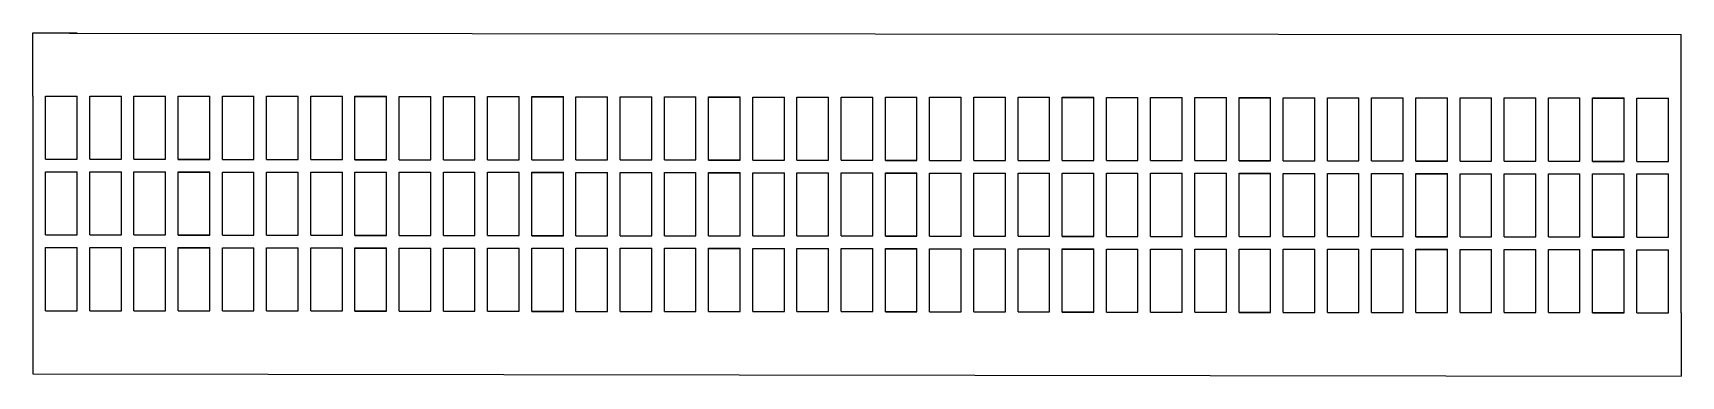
# Model space of a CAD drawing. Header units: millimetres. Extents: x 604 to 1126, y 146 to 254.
import ezdxf

# ---------------------------------------------------------------- set-up
doc = ezdxf.new("R2010")
doc.units = ezdxf.units.MM
doc.layers.get('0').update_dxf_attribs({"linetype": 'CONTINUOUS', "lineweight": 25})

msp = doc.modelspace()

# ---------------------------------------------------------------- linework, layer by layer
for p, q in [((603.7, 254.41), (617.7, 254.41)), ((603.7, 234.41), (603.7, 254.41)), ((615.21, 254.36), (1125.7, 253.92)), ((1125.7, 243.74), (1125.7, 253.92)), ((1125.7, 233.74), (1125.7, 243.74)), ((603.7, 234.41), (603.7, 166.41)), ((607.7, 234.41), (617.7, 234.41)), ((607.7, 214.41), (607.7, 234.41)), ((607.7, 234.41), (617.7, 234.41)), ((607.7, 214.41), (607.7, 234.41)), ((617.7, 214.41), (617.7, 234.41)), ((617.7, 214.41), (617.7, 234.41)), ((621.7, 214.41), (621.7, 234.41)), ((621.7, 234.41), (631.7, 234.41)), ((621.7, 214.41), (621.7, 234.41)), ((621.7, 234.41), (631.7, 234.41)), ((631.7, 214.41), (631.7, 234.41)), ((631.7, 214.41), (631.7, 234.41)), ((635.7, 234.41), (645.7, 234.41)), ((635.7, 214.41), (635.7, 234.41)), ((645.7, 214.41), (645.7, 234.41)), ((649.7, 214.41), (649.7, 234.41)), ((649.7, 234.41), (659.7, 234.41)), ((649.7, 214.34), (649.7, 234.34)), ((649.7, 234.34), (659.7, 234.34)), ((659.7, 214.41), (659.7, 234.41)), ((659.7, 214.34), (659.7, 234.34)), ((663.7, 234.34), (673.7, 234.34)), ((663.7, 214.34), (663.7, 234.34)), ((673.7, 214.34), (673.7, 234.34)), ((677.7, 214.34), (677.7, 234.34)), ((677.7, 234.34), (687.7, 234.34)), ((677.7, 214.34), (677.7, 234.34)), ((677.7, 234.34), (687.7, 234.34)), ((687.7, 214.34), (687.7, 234.34)), ((687.7, 214.34), (687.7, 234.34)), ((691.7, 234.34), (701.7, 234.34)), ((691.7, 214.34), (691.7, 234.34)), ((701.7, 214.34), (701.7, 234.34)), ((705.7, 214.34), (705.7, 234.34)), ((705.7, 234.34), (715.7, 234.34)), ((705.7, 214.26), (705.7, 234.26)), ((705.7, 234.26), (715.7, 234.26)), ((715.7, 214.34), (715.7, 234.34)), ((715.7, 214.26), (715.7, 234.26)), ((719.7, 234.26), (729.7, 234.26)), ((719.7, 214.26), (719.7, 234.26)), ((729.7, 214.26), (729.7, 234.26)), ((733.7, 214.26), (733.7, 234.26)), ((733.7, 234.26), (743.7, 234.26)), ((733.7, 214.26), (733.7, 234.26)), ((733.7, 234.26), (743.7, 234.26)), ((743.7, 214.26), (743.7, 234.26)), ((743.7, 214.26), (743.7, 234.26)), ((747.7, 234.26), (757.7, 234.26)), ((747.7, 214.26), (747.7, 234.26)), ((757.7, 214.26), (757.7, 234.26)), ((761.7, 214.26), (761.7, 234.26)), ((761.7, 234.26), (771.7, 234.26)), ((761.7, 214.19), (761.7, 234.19)), ((761.7, 234.19), (771.7, 234.19)), ((771.7, 214.26), (771.7, 234.26)), ((771.7, 214.19), (771.7, 234.19)), ((775.7, 234.19), (785.7, 234.19)), ((775.7, 214.19), (775.7, 234.19)), ((785.7, 214.19), (785.7, 234.19)), ((789.7, 214.19), (789.7, 234.19)), ((789.7, 234.19), (799.7, 234.19)), ((789.7, 214.19), (789.7, 234.19)), ((789.7, 234.19), (799.7, 234.19)), ((799.7, 214.19), (799.7, 234.19)), ((799.7, 214.19), (799.7, 234.19)), ((803.7, 234.19), (813.7, 234.19)), ((803.7, 214.19), (803.7, 234.19)), ((813.7, 214.19), (813.7, 234.19)), ((817.7, 214.19), (817.7, 234.19)), ((817.7, 234.19), (827.7, 234.19)), ((817.7, 214.12), (817.7, 234.12)), ((817.7, 234.12), (827.7, 234.12)), ((827.7, 214.19), (827.7, 234.19)), ((827.7, 214.12), (827.7, 234.12)), ((831.7, 234.12), (841.7, 234.12)), ((831.7, 214.12), (831.7, 234.12)), ((841.7, 214.12), (841.7, 234.12)), ((845.7, 214.12), (845.7, 234.12)), ((845.7, 234.12), (855.7, 234.12)), ((845.7, 214.12), (845.7, 234.12)), ((845.7, 234.12), (855.7, 234.12)), ((855.7, 214.12), (855.7, 234.12)), ((855.7, 214.12), (855.7, 234.12)), ((859.7, 234.12), (869.7, 234.12)), ((859.7, 214.12), (859.7, 234.12)), ((869.7, 214.12), (869.7, 234.12)), ((873.7, 214.12), (873.7, 234.12)), ((873.7, 234.12), (883.7, 234.12)), ((873.7, 214.04), (873.7, 234.04)), ((873.7, 234.04), (883.7, 234.04)), ((883.7, 214.12), (883.7, 234.12)), ((883.7, 214.04), (883.7, 234.04)), ((887.7, 234.04), (897.7, 234.04)), ((887.7, 214.04), (887.7, 234.04)), ((897.7, 214.04), (897.7, 234.04)), ((901.7, 214.04), (901.7, 234.04)), ((901.7, 234.04), (911.7, 234.04)), ((901.7, 214.04), (901.7, 234.04)), ((901.7, 234.04), (911.7, 234.04)), ((911.7, 214.04), (911.7, 234.04)), ((911.7, 214.04), (911.7, 234.04)), ((915.7, 234.04), (925.7, 234.04)), ((915.7, 214.04), (915.7, 234.04)), ((925.7, 214.04), (925.7, 234.04)), ((929.7, 214.04), (929.7, 234.04)), ((929.7, 234.04), (939.7, 234.04)), ((929.7, 213.97), (929.7, 233.97)), ((929.7, 233.97), (939.7, 233.97)), ((939.7, 214.04), (939.7, 234.04)), ((939.7, 213.97), (939.7, 233.97)), ((943.7, 233.97), (953.7, 233.97)), ((943.7, 213.97), (943.7, 233.97)), ((953.7, 213.97), (953.7, 233.97)), ((957.7, 213.97), (957.7, 233.97)), ((957.7, 233.97), (967.7, 233.97)), ((957.7, 213.97), (957.7, 233.97)), ((957.7, 233.97), (967.7, 233.97)), ((967.7, 213.97), (967.7, 233.97)), ((967.7, 213.97), (967.7, 233.97)), ((971.7, 233.97), (981.7, 233.97)), ((971.7, 213.97), (971.7, 233.97)), ((981.7, 213.97), (981.7, 233.97)), ((985.7, 213.97), (985.7, 233.97)), ((985.7, 233.97), (995.7, 233.97)), ((985.7, 213.89), (985.7, 233.89)), ((985.7, 233.89), (995.7, 233.89)), ((995.7, 213.97), (995.7, 233.97)), ((995.7, 213.89), (995.7, 233.89)), ((999.7, 233.89), (1009.7, 233.89)), ((999.7, 213.89), (999.7, 233.89)), ((1009.7, 213.89), (1009.7, 233.89)), ((1013.7, 213.89), (1013.7, 233.89)), ((1013.7, 233.89), (1023.7, 233.89)), ((1013.7, 213.89), (1013.7, 233.89)), ((1013.7, 233.89), (1023.7, 233.89)), ((1023.7, 213.89), (1023.7, 233.89)), ((1023.7, 213.89), (1023.7, 233.89)), ((1027.7, 233.89), (1037.7, 233.89)), ((1027.7, 213.89), (1027.7, 233.89)), ((1037.7, 213.89), (1037.7, 233.89)), ((1041.7, 213.89), (1041.7, 233.89)), ((1041.7, 233.89), (1051.7, 233.89)), ((1041.7, 213.82), (1041.7, 233.82)), ((1041.7, 233.82), (1051.7, 233.82)), ((1051.7, 213.89), (1051.7, 233.89)), ((1051.7, 213.82), (1051.7, 233.82)), ((1055.7, 233.82), (1065.7, 233.82)), ((1055.7, 213.82), (1055.7, 233.82)), ((1065.7, 213.82), (1065.7, 233.82)), ((1069.7, 213.82), (1069.7, 233.82)), ((1069.7, 233.82), (1079.7, 233.82)), ((1069.7, 213.82), (1069.7, 233.82)), ((1069.7, 233.82), (1079.7, 233.82)), ((1079.7, 213.82), (1079.7, 233.82)), ((1079.7, 213.82), (1079.7, 233.82)), ((1083.7, 233.82), (1093.7, 233.82)), ((1083.7, 213.82), (1083.7, 233.82)), ((1093.7, 213.82), (1093.7, 233.82)), ((1097.7, 213.82), (1097.7, 233.82)), ((1097.7, 233.82), (1107.7, 233.82)), ((1097.7, 213.74), (1097.7, 233.74)), ((1097.7, 233.74), (1107.7, 233.74)), ((1107.7, 213.82), (1107.7, 233.82)), ((1107.7, 213.74), (1107.7, 233.74)), ((1111.7, 233.74), (1121.7, 233.74)), ((1111.7, 213.74), (1111.7, 233.74)), ((1121.7, 213.74), (1121.7, 233.74)), ((1125.7, 213.74), (1125.7, 233.74)), ((607.7, 214.41), (617.7, 214.41)), ((607.7, 214.41), (617.7, 214.41)), ((621.7, 214.41), (631.7, 214.41)), ((621.7, 214.41), (631.7, 214.41)), ((635.7, 214.41), (645.7, 214.41)), ((649.7, 214.41), (659.7, 214.41)), ((649.7, 214.34), (659.7, 214.34)), ((663.7, 214.34), (673.7, 214.34)), ((677.7, 214.34), (687.7, 214.34)), ((677.7, 214.34), (687.7, 214.34)), ((691.7, 214.34), (701.7, 214.34)), ((705.7, 214.34), (715.7, 214.34)), ((705.7, 214.26), (715.7, 214.26)), ((719.7, 214.26), (729.7, 214.26)), ((733.7, 214.26), (743.7, 214.26)), ((733.7, 214.26), (743.7, 214.26)), ((747.7, 214.26), (757.7, 214.26)), ((761.7, 214.26), (771.7, 214.26)), ((761.7, 214.19), (771.7, 214.19)), ((775.7, 214.19), (785.7, 214.19)), ((789.7, 214.19), (799.7, 214.19)), ((789.7, 214.19), (799.7, 214.19)), ((803.7, 214.19), (813.7, 214.19)), ((817.7, 214.19), (827.7, 214.19)), ((817.7, 214.12), (827.7, 214.12)), ((831.7, 214.12), (841.7, 214.12)), ((845.7, 214.12), (855.7, 214.12)), ((845.7, 214.12), (855.7, 214.12)), ((859.7, 214.12), (869.7, 214.12)), ((873.7, 214.12), (883.7, 214.12)), ((873.7, 214.04), (883.7, 214.04)), ((887.7, 214.04), (897.7, 214.04)), ((901.7, 214.04), (911.7, 214.04)), ((901.7, 214.04), (911.7, 214.04)), ((915.7, 214.04), (925.7, 214.04)), ((929.7, 214.04), (939.7, 214.04)), ((607.7, 190.41), (607.7, 210.41)), ((607.7, 210.41), (617.7, 210.41)), ((607.7, 190.41), (607.7, 210.41)), ((607.7, 210.41), (617.7, 210.41)), ((617.7, 190.41), (617.7, 210.41)), ((617.7, 190.41), (617.7, 210.41)), ((621.7, 190.41), (621.7, 210.41)), ((621.7, 210.41), (631.7, 210.41)), ((621.7, 190.41), (621.7, 210.41)), ((621.7, 210.41), (631.7, 210.41)), ((631.7, 190.41), (631.7, 210.41)), ((631.7, 190.41), (631.7, 210.41)), ((635.7, 190.41), (635.7, 210.41)), ((635.7, 210.41), (645.7, 210.41)), ((645.7, 190.41), (645.7, 210.41)), ((649.7, 190.41), (649.7, 210.41)), ((649.7, 210.41), (659.7, 210.41)), ((649.7, 190.34), (649.7, 210.34)), ((649.7, 210.34), (659.7, 210.34)), ((659.7, 190.41), (659.7, 210.41)), ((659.7, 190.34), (659.7, 210.34)), ((663.7, 190.34), (663.7, 210.34)), ((663.7, 210.34), (673.7, 210.34)), ((673.7, 190.34), (673.7, 210.34)), ((677.7, 190.34), (677.7, 210.34)), ((677.7, 210.34), (687.7, 210.34)), ((677.7, 190.34), (677.7, 210.34)), ((677.7, 210.34), (687.7, 210.34)), ((687.7, 190.34), (687.7, 210.34)), ((687.7, 190.34), (687.7, 210.34)), ((691.7, 190.34), (691.7, 210.34)), ((691.7, 210.34), (701.7, 210.34)), ((701.7, 190.34), (701.7, 210.34)), ((705.7, 190.34), (705.7, 210.34)), ((705.7, 210.34), (715.7, 210.34)), ((705.7, 190.26), (705.7, 210.26)), ((705.7, 210.26), (715.7, 210.26)), ((715.7, 190.34), (715.7, 210.34)), ((715.7, 190.26), (715.7, 210.26)), ((719.7, 190.26), (719.7, 210.26)), ((719.7, 210.26), (729.7, 210.26)), ((729.7, 190.26), (729.7, 210.26)), ((733.7, 190.26), (733.7, 210.26)), ((733.7, 210.26), (743.7, 210.26)), ((733.7, 190.26), (733.7, 210.26)), ((733.7, 210.26), (743.7, 210.26)), ((743.7, 190.26), (743.7, 210.26)), ((743.7, 190.26), (743.7, 210.26)), ((747.7, 190.26), (747.7, 210.26)), ((747.7, 210.26), (757.7, 210.26)), ((757.7, 190.26), (757.7, 210.26)), ((761.7, 190.26), (761.7, 210.26)), ((761.7, 210.26), (771.7, 210.26)), ((761.7, 190.19), (761.7, 210.19)), ((761.7, 210.19), (771.7, 210.19)), ((771.7, 190.26), (771.7, 210.26)), ((771.7, 190.19), (771.7, 210.19)), ((775.7, 190.19), (775.7, 210.19)), ((775.7, 210.19), (785.7, 210.19)), ((785.7, 190.19), (785.7, 210.19)), ((789.7, 190.19), (789.7, 210.19)), ((789.7, 210.19), (799.7, 210.19)), ((789.7, 190.19), (789.7, 210.19)), ((789.7, 210.19), (799.7, 210.19)), ((799.7, 190.19), (799.7, 210.19)), ((799.7, 190.19), (799.7, 210.19)), ((803.7, 190.19), (803.7, 210.19)), ((803.7, 210.19), (813.7, 210.19)), ((813.7, 190.19), (813.7, 210.19)), ((817.7, 190.19), (817.7, 210.19)), ((817.7, 210.19), (827.7, 210.19)), ((817.7, 190.12), (817.7, 210.12)), ((817.7, 210.12), (827.7, 210.12)), ((827.7, 190.19), (827.7, 210.19)), ((827.7, 190.12), (827.7, 210.12)), ((831.7, 190.12), (831.7, 210.12)), ((831.7, 210.12), (841.7, 210.12)), ((841.7, 190.12), (841.7, 210.12)), ((845.7, 190.12), (845.7, 210.12)), ((845.7, 210.12), (855.7, 210.12)), ((845.7, 190.12), (845.7, 210.12)), ((845.7, 210.12), (855.7, 210.12)), ((855.7, 190.12), (855.7, 210.12)), ((855.7, 190.12), (855.7, 210.12)), ((859.7, 190.12), (859.7, 210.12)), ((859.7, 210.12), (869.7, 210.12)), ((869.7, 190.12), (869.7, 210.12)), ((873.7, 190.12), (873.7, 210.12)), ((873.7, 210.12), (883.7, 210.12)), ((873.7, 190.04), (873.7, 210.04)), ((873.7, 210.04), (883.7, 210.04)), ((883.7, 190.12), (883.7, 210.12)), ((883.7, 190.04), (883.7, 210.04)), ((887.7, 190.04), (887.7, 210.04)), ((887.7, 210.04), (897.7, 210.04)), ((897.7, 190.04), (897.7, 210.04)), ((901.7, 190.04), (901.7, 210.04)), ((901.7, 210.04), (911.7, 210.04)), ((901.7, 190.04), (901.7, 210.04)), ((901.7, 210.04), (911.7, 210.04)), ((911.7, 190.04), (911.7, 210.04)), ((911.7, 190.04), (911.7, 210.04)), ((915.7, 190.04), (915.7, 210.04)), ((915.7, 210.04), (925.7, 210.04)), ((925.7, 190.04), (925.7, 210.04)), ((929.7, 213.97), (939.7, 213.97)), ((929.7, 190.04), (929.7, 210.04)), ((929.7, 210.04), (939.7, 210.04)), ((929.7, 189.97), (929.7, 209.97)), ((929.7, 209.97), (939.7, 209.97)), ((939.7, 190.04), (939.7, 210.04)), ((939.7, 189.97), (939.7, 209.97)), ((943.7, 213.97), (953.7, 213.97)), ((943.7, 189.97), (943.7, 209.97)), ((943.7, 209.97), (953.7, 209.97)), ((953.7, 189.97), (953.7, 209.97)), ((957.7, 213.97), (967.7, 213.97)), ((957.7, 213.97), (967.7, 213.97)), ((957.7, 189.97), (957.7, 209.97)), ((957.7, 209.97), (967.7, 209.97)), ((957.7, 189.97), (957.7, 209.97)), ((957.7, 209.97), (967.7, 209.97)), ((967.7, 189.97), (967.7, 209.97)), ((967.7, 189.97), (967.7, 209.97)), ((971.7, 213.97), (981.7, 213.97)), ((971.7, 189.97), (971.7, 209.97)), ((971.7, 209.97), (981.7, 209.97)), ((981.7, 189.97), (981.7, 209.97)), ((985.7, 213.97), (995.7, 213.97)), ((985.7, 213.89), (995.7, 213.89)), ((985.7, 189.97), (985.7, 209.97)), ((985.7, 209.97), (995.7, 209.97)), ((985.7, 189.89), (985.7, 209.89)), ((985.7, 209.89), (995.7, 209.89)), ((995.7, 189.97), (995.7, 209.97)), ((995.7, 189.89), (995.7, 209.89)), ((999.7, 213.89), (1009.7, 213.89)), ((999.7, 189.89), (999.7, 209.89)), ((999.7, 209.89), (1009.7, 209.89)), ((1009.7, 189.89), (1009.7, 209.89)), ((1013.7, 213.89), (1023.7, 213.89)), ((1013.7, 213.89), (1023.7, 213.89)), ((1013.7, 189.89), (1013.7, 209.89)), ((1013.7, 209.89), (1023.7, 209.89)), ((1013.7, 189.89), (1013.7, 209.89)), ((1013.7, 209.89), (1023.7, 209.89)), ((1023.7, 189.89), (1023.7, 209.89)), ((1023.7, 189.89), (1023.7, 209.89)), ((1027.7, 213.89), (1037.7, 213.89)), ((1027.7, 189.89), (1027.7, 209.89)), ((1027.7, 209.89), (1037.7, 209.89)), ((1037.7, 189.89), (1037.7, 209.89)), ((1041.7, 213.89), (1051.7, 213.89)), ((1041.7, 213.82), (1051.7, 213.82)), ((1041.7, 189.89), (1041.7, 209.89)), ((1041.7, 209.89), (1051.7, 209.89)), ((1041.7, 189.82), (1041.7, 209.82)), ((1041.7, 209.82), (1051.7, 209.82)), ((1051.7, 189.89), (1051.7, 209.89)), ((1051.7, 189.82), (1051.7, 209.82)), ((1055.7, 213.82), (1065.7, 213.82)), ((1055.7, 189.82), (1055.7, 209.82)), ((1055.7, 209.82), (1065.7, 209.82)), ((1065.7, 189.82), (1065.7, 209.82)), ((1069.7, 213.82), (1079.7, 213.82)), ((1069.7, 213.82), (1079.7, 213.82)), ((1069.7, 189.82), (1069.7, 209.82)), ((1069.7, 209.82), (1079.7, 209.82)), ((1069.7, 189.82), (1069.7, 209.82)), ((1069.7, 209.82), (1079.7, 209.82)), ((1079.7, 189.82), (1079.7, 209.82)), ((1079.7, 189.82), (1079.7, 209.82)), ((1083.7, 213.82), (1093.7, 213.82)), ((1083.7, 189.82), (1083.7, 209.82)), ((1083.7, 209.82), (1093.7, 209.82)), ((1093.7, 189.82), (1093.7, 209.82)), ((1097.7, 213.82), (1107.7, 213.82)), ((1097.7, 213.74), (1107.7, 213.74)), ((1097.7, 189.82), (1097.7, 209.82)), ((1097.7, 209.82), (1107.7, 209.82)), ((1097.7, 189.74), (1097.7, 209.74)), ((1097.7, 209.74), (1107.7, 209.74)), ((1107.7, 189.82), (1107.7, 209.82)), ((1107.7, 189.74), (1107.7, 209.74)), ((1111.7, 213.74), (1121.7, 213.74)), ((1111.7, 189.74), (1111.7, 209.74)), ((1111.7, 209.74), (1121.7, 209.74)), ((1121.7, 189.74), (1121.7, 209.74)), ((1125.7, 185.74), (1125.7, 213.74)), ((607.7, 190.41), (617.7, 190.41)), ((607.7, 190.41), (617.7, 190.41)), ((621.7, 190.41), (631.7, 190.41)), ((621.7, 190.41), (631.7, 190.41)), ((635.7, 190.41), (645.7, 190.41)), ((649.7, 190.41), (659.7, 190.41)), ((649.7, 190.34), (659.7, 190.34)), ((663.7, 190.34), (673.7, 190.34)), ((677.7, 190.34), (687.7, 190.34)), ((677.7, 190.34), (687.7, 190.34)), ((691.7, 190.34), (701.7, 190.34)), ((705.7, 190.34), (715.7, 190.34)), ((705.7, 190.26), (715.7, 190.26)), ((719.7, 190.26), (729.7, 190.26)), ((733.7, 190.26), (743.7, 190.26)), ((733.7, 190.26), (743.7, 190.26)), ((747.7, 190.26), (757.7, 190.26)), ((761.7, 190.26), (771.7, 190.26)), ((761.7, 190.19), (771.7, 190.19)), ((775.7, 190.19), (785.7, 190.19)), ((789.7, 190.19), (799.7, 190.19)), ((789.7, 190.19), (799.7, 190.19)), ((803.7, 190.19), (813.7, 190.19)), ((817.7, 190.19), (827.7, 190.19)), ((817.7, 190.12), (827.7, 190.12)), ((831.7, 190.12), (841.7, 190.12)), ((845.7, 190.12), (855.7, 190.12)), ((845.7, 190.12), (855.7, 190.12)), ((859.7, 190.12), (869.7, 190.12)), ((873.7, 190.12), (883.7, 190.12)), ((873.7, 190.04), (883.7, 190.04)), ((887.7, 190.04), (897.7, 190.04)), ((901.7, 190.04), (911.7, 190.04)), ((901.7, 190.04), (911.7, 190.04)), ((915.7, 190.04), (925.7, 190.04)), ((929.7, 190.04), (939.7, 190.04)), ((929.7, 189.97), (939.7, 189.97)), ((943.7, 189.97), (953.7, 189.97)), ((957.7, 189.97), (967.7, 189.97)), ((957.7, 189.97), (967.7, 189.97)), ((971.7, 189.97), (981.7, 189.97)), ((985.7, 189.97), (995.7, 189.97)), ((985.7, 189.89), (995.7, 189.89)), ((999.7, 189.89), (1009.7, 189.89)), ((1013.7, 189.89), (1023.7, 189.89)), ((1013.7, 189.89), (1023.7, 189.89)), ((1027.7, 189.89), (1037.7, 189.89)), ((1041.7, 189.89), (1051.7, 189.89)), ((1041.7, 189.82), (1051.7, 189.82)), ((1055.7, 189.82), (1065.7, 189.82)), ((1069.7, 189.82), (1079.7, 189.82)), ((1069.7, 189.82), (1079.7, 189.82)), ((1083.7, 189.82), (1093.7, 189.82)), ((1097.7, 189.82), (1107.7, 189.82)), ((1097.7, 189.74), (1107.7, 189.74)), ((1111.7, 189.74), (1121.7, 189.74)), ((607.7, 186.41), (617.7, 186.41)), ((607.7, 166.41), (607.7, 186.41)), ((607.7, 186.41), (617.7, 186.41)), ((607.7, 166.41), (607.7, 186.41)), ((617.7, 166.41), (617.7, 186.41)), ((617.7, 166.41), (617.7, 186.41)), ((621.7, 166.41), (621.7, 186.41)), ((621.7, 186.41), (631.7, 186.41)), ((621.7, 166.41), (621.7, 186.41)), ((621.7, 186.41), (631.7, 186.41)), ((631.7, 166.41), (631.7, 186.41)), ((631.7, 166.41), (631.7, 186.41)), ((635.7, 186.41), (645.7, 186.41)), ((635.7, 166.41), (635.7, 186.41)), ((645.7, 166.41), (645.7, 186.41)), ((649.7, 166.41), (649.7, 186.41)), ((649.7, 186.41), (659.7, 186.41)), ((649.7, 166.34), (649.7, 186.34)), ((649.7, 186.34), (659.7, 186.34)), ((659.7, 166.41), (659.7, 186.41)), ((659.7, 166.34), (659.7, 186.34)), ((663.7, 186.34), (673.7, 186.34)), ((663.7, 166.34), (663.7, 186.34)), ((673.7, 166.34), (673.7, 186.34)), ((677.7, 166.34), (677.7, 186.34)), ((677.7, 186.34), (687.7, 186.34)), ((677.7, 166.34), (677.7, 186.34)), ((677.7, 186.34), (687.7, 186.34)), ((687.7, 166.34), (687.7, 186.34)), ((687.7, 166.34), (687.7, 186.34)), ((691.7, 186.34), (701.7, 186.34)), ((691.7, 166.34), (691.7, 186.34)), ((701.7, 166.34), (701.7, 186.34)), ((705.7, 166.34), (705.7, 186.34)), ((705.7, 186.34), (715.7, 186.34)), ((705.7, 166.26), (705.7, 186.26)), ((705.7, 186.26), (715.7, 186.26)), ((715.7, 166.34), (715.7, 186.34)), ((715.7, 166.26), (715.7, 186.26)), ((719.7, 186.26), (729.7, 186.26)), ((719.7, 166.26), (719.7, 186.26)), ((729.7, 166.26), (729.7, 186.26)), ((733.7, 166.26), (733.7, 186.26)), ((733.7, 186.26), (743.7, 186.26)), ((733.7, 166.26), (733.7, 186.26)), ((733.7, 186.26), (743.7, 186.26)), ((743.7, 166.26), (743.7, 186.26)), ((743.7, 166.26), (743.7, 186.26)), ((747.7, 186.26), (757.7, 186.26)), ((747.7, 166.26), (747.7, 186.26)), ((757.7, 166.26), (757.7, 186.26)), ((761.7, 166.26), (761.7, 186.26)), ((761.7, 186.26), (771.7, 186.26)), ((761.7, 166.19), (761.7, 186.19)), ((761.7, 186.19), (771.7, 186.19)), ((771.7, 166.26), (771.7, 186.26)), ((771.7, 166.19), (771.7, 186.19)), ((775.7, 186.19), (785.7, 186.19)), ((775.7, 166.19), (775.7, 186.19)), ((785.7, 166.19), (785.7, 186.19)), ((789.7, 166.19), (789.7, 186.19)), ((789.7, 186.19), (799.7, 186.19)), ((789.7, 166.19), (789.7, 186.19)), ((789.7, 186.19), (799.7, 186.19)), ((799.7, 166.19), (799.7, 186.19)), ((799.7, 166.19), (799.7, 186.19)), ((803.7, 186.19), (813.7, 186.19)), ((803.7, 166.19), (803.7, 186.19)), ((813.7, 166.19), (813.7, 186.19)), ((817.7, 166.19), (817.7, 186.19)), ((817.7, 186.19), (827.7, 186.19)), ((817.7, 166.12), (817.7, 186.12)), ((817.7, 186.12), (827.7, 186.12)), ((827.7, 166.19), (827.7, 186.19)), ((827.7, 166.12), (827.7, 186.12)), ((831.7, 186.12), (841.7, 186.12)), ((831.7, 166.12), (831.7, 186.12)), ((841.7, 166.12), (841.7, 186.12)), ((845.7, 166.12), (845.7, 186.12)), ((845.7, 186.12), (855.7, 186.12)), ((845.7, 166.12), (845.7, 186.12)), ((845.7, 186.12), (855.7, 186.12)), ((855.7, 166.12), (855.7, 186.12)), ((855.7, 166.12), (855.7, 186.12)), ((859.7, 186.12), (869.7, 186.12)), ((859.7, 166.12), (859.7, 186.12)), ((869.7, 166.12), (869.7, 186.12)), ((873.7, 166.12), (873.7, 186.12)), ((873.7, 186.12), (883.7, 186.12)), ((873.7, 166.04), (873.7, 186.04)), ((873.7, 186.04), (883.7, 186.04)), ((883.7, 166.12), (883.7, 186.12)), ((883.7, 166.04), (883.7, 186.04)), ((887.7, 186.04), (897.7, 186.04)), ((887.7, 166.04), (887.7, 186.04)), ((897.7, 166.04), (897.7, 186.04)), ((901.7, 166.04), (901.7, 186.04)), ((901.7, 186.04), (911.7, 186.04)), ((901.7, 166.04), (901.7, 186.04)), ((901.7, 186.04), (911.7, 186.04)), ((911.7, 166.04), (911.7, 186.04)), ((911.7, 166.04), (911.7, 186.04)), ((915.7, 186.04), (925.7, 186.04)), ((915.7, 166.04), (915.7, 186.04)), ((925.7, 166.04), (925.7, 186.04)), ((929.7, 166.04), (929.7, 186.04)), ((929.7, 186.04), (939.7, 186.04)), ((929.7, 165.97), (929.7, 185.97)), ((929.7, 185.97), (939.7, 185.97)), ((939.7, 166.04), (939.7, 186.04)), ((939.7, 165.97), (939.7, 185.97)), ((943.7, 185.97), (953.7, 185.97)), ((943.7, 165.97), (943.7, 185.97)), ((953.7, 165.97), (953.7, 185.97)), ((957.7, 165.97), (957.7, 185.97)), ((957.7, 185.97), (967.7, 185.97)), ((957.7, 165.97), (957.7, 185.97)), ((957.7, 185.97), (967.7, 185.97)), ((967.7, 165.97), (967.7, 185.97)), ((967.7, 165.97), (967.7, 185.97)), ((971.7, 185.97), (981.7, 185.97)), ((971.7, 165.97), (971.7, 185.97)), ((981.7, 165.97), (981.7, 185.97)), ((985.7, 165.97), (985.7, 185.97)), ((985.7, 185.97), (995.7, 185.97)), ((985.7, 165.89), (985.7, 185.89)), ((985.7, 185.89), (995.7, 185.89)), ((995.7, 165.97), (995.7, 185.97)), ((995.7, 165.89), (995.7, 185.89)), ((999.7, 185.89), (1009.7, 185.89)), ((999.7, 165.89), (999.7, 185.89)), ((1009.7, 165.89), (1009.7, 185.89)), ((1013.7, 165.89), (1013.7, 185.89)), ((1013.7, 185.89), (1023.7, 185.89)), ((1013.7, 165.89), (1013.7, 185.89)), ((1013.7, 185.89), (1023.7, 185.89)), ((1023.7, 165.89), (1023.7, 185.89)), ((1023.7, 165.89), (1023.7, 185.89)), ((1027.7, 185.89), (1037.7, 185.89)), ((1027.7, 165.89), (1027.7, 185.89)), ((1037.7, 165.89), (1037.7, 185.89)), ((1041.7, 165.89), (1041.7, 185.89)), ((1041.7, 185.89), (1051.7, 185.89)), ((1041.7, 165.82), (1041.7, 185.82)), ((1041.7, 185.82), (1051.7, 185.82)), ((1051.7, 165.89), (1051.7, 185.89)), ((1051.7, 165.82), (1051.7, 185.82)), ((1055.7, 185.82), (1065.7, 185.82)), ((1055.7, 165.82), (1055.7, 185.82)), ((1065.7, 165.82), (1065.7, 185.82)), ((1069.7, 165.82), (1069.7, 185.82)), ((1069.7, 185.82), (1079.7, 185.82)), ((1069.7, 165.82), (1069.7, 185.82)), ((1069.7, 185.82), (1079.7, 185.82)), ((1079.7, 165.82), (1079.7, 185.82)), ((1079.7, 165.82), (1079.7, 185.82)), ((1083.7, 185.82), (1093.7, 185.82)), ((1083.7, 165.82), (1083.7, 185.82)), ((1093.7, 165.82), (1093.7, 185.82)), ((1097.7, 165.82), (1097.7, 185.82)), ((1097.7, 185.82), (1107.7, 185.82)), ((1097.7, 165.74), (1097.7, 185.74)), ((1097.7, 185.74), (1107.7, 185.74)), ((1107.7, 165.82), (1107.7, 185.82)), ((1107.7, 165.74), (1107.7, 185.74)), ((1111.7, 185.74), (1121.7, 185.74)), ((1111.7, 165.74), (1111.7, 185.74)), ((1121.7, 165.74), (1121.7, 185.74)), ((1125.7, 165.74), (1125.7, 185.74)), ((603.7, 166.41), (603.7, 146.43)), ((607.7, 166.41), (617.7, 166.41)), ((607.7, 166.41), (617.7, 166.41)), ((621.7, 166.41), (631.7, 166.41)), ((621.7, 166.41), (631.7, 166.41)), ((635.7, 166.41), (645.7, 166.41)), ((649.7, 166.41), (659.7, 166.41)), ((649.7, 166.34), (659.7, 166.34)), ((663.7, 166.34), (673.7, 166.34)), ((677.7, 166.34), (687.7, 166.34)), ((677.7, 166.34), (687.7, 166.34)), ((691.7, 166.34), (701.7, 166.34)), ((705.7, 166.34), (715.7, 166.34)), ((705.7, 166.26), (715.7, 166.26)), ((719.7, 166.26), (729.7, 166.26)), ((733.7, 166.26), (743.7, 166.26)), ((733.7, 166.26), (743.7, 166.26)), ((747.7, 166.26), (757.7, 166.26)), ((761.7, 166.26), (771.7, 166.26)), ((761.7, 166.19), (771.7, 166.19)), ((775.7, 166.19), (785.7, 166.19)), ((789.7, 166.19), (799.7, 166.19)), ((789.7, 166.19), (799.7, 166.19)), ((803.7, 166.19), (813.7, 166.19)), ((817.7, 166.19), (827.7, 166.19)), ((817.7, 166.12), (827.7, 166.12)), ((831.7, 166.12), (841.7, 166.12)), ((845.7, 166.12), (855.7, 166.12)), ((845.7, 166.12), (855.7, 166.12)), ((859.7, 166.12), (869.7, 166.12)), ((873.7, 166.12), (883.7, 166.12)), ((873.7, 166.04), (883.7, 166.04)), ((887.7, 166.04), (897.7, 166.04)), ((901.7, 166.04), (911.7, 166.04)), ((901.7, 166.04), (911.7, 166.04)), ((915.7, 166.04), (925.7, 166.04)), ((929.7, 166.04), (939.7, 166.04)), ((929.7, 165.97), (939.7, 165.97)), ((943.7, 165.97), (953.7, 165.97)), ((957.7, 165.97), (967.7, 165.97)), ((957.7, 165.97), (967.7, 165.97)), ((971.7, 165.97), (981.7, 165.97)), ((985.7, 165.97), (995.7, 165.97)), ((985.7, 165.89), (995.7, 165.89)), ((999.7, 165.89), (1009.7, 165.89)), ((1013.7, 165.89), (1023.7, 165.89)), ((1013.7, 165.89), (1023.7, 165.89)), ((1027.7, 165.89), (1037.7, 165.89)), ((1041.7, 165.89), (1051.7, 165.89)), ((1041.7, 165.82), (1051.7, 165.82)), ((1055.7, 165.82), (1065.7, 165.82)), ((1069.7, 165.82), (1079.7, 165.82)), ((1069.7, 165.82), (1079.7, 165.82)), ((1083.7, 165.82), (1093.7, 165.82)), ((1097.7, 165.82), (1107.7, 165.82)), ((1097.7, 165.74), (1107.7, 165.74)), ((1111.7, 165.74), (1121.7, 165.74)), ((1125.7, 165.74), (1125.7, 155.74)), ((1125.7, 155.74), (1125.7, 145.73)), ((603.7, 146.43), (1125.7, 145.73)), ((1086.48, 145.78), (1086.48, 145.78))]:
    msp.add_line(p, q)

doc.saveas('drawing.dxf')
